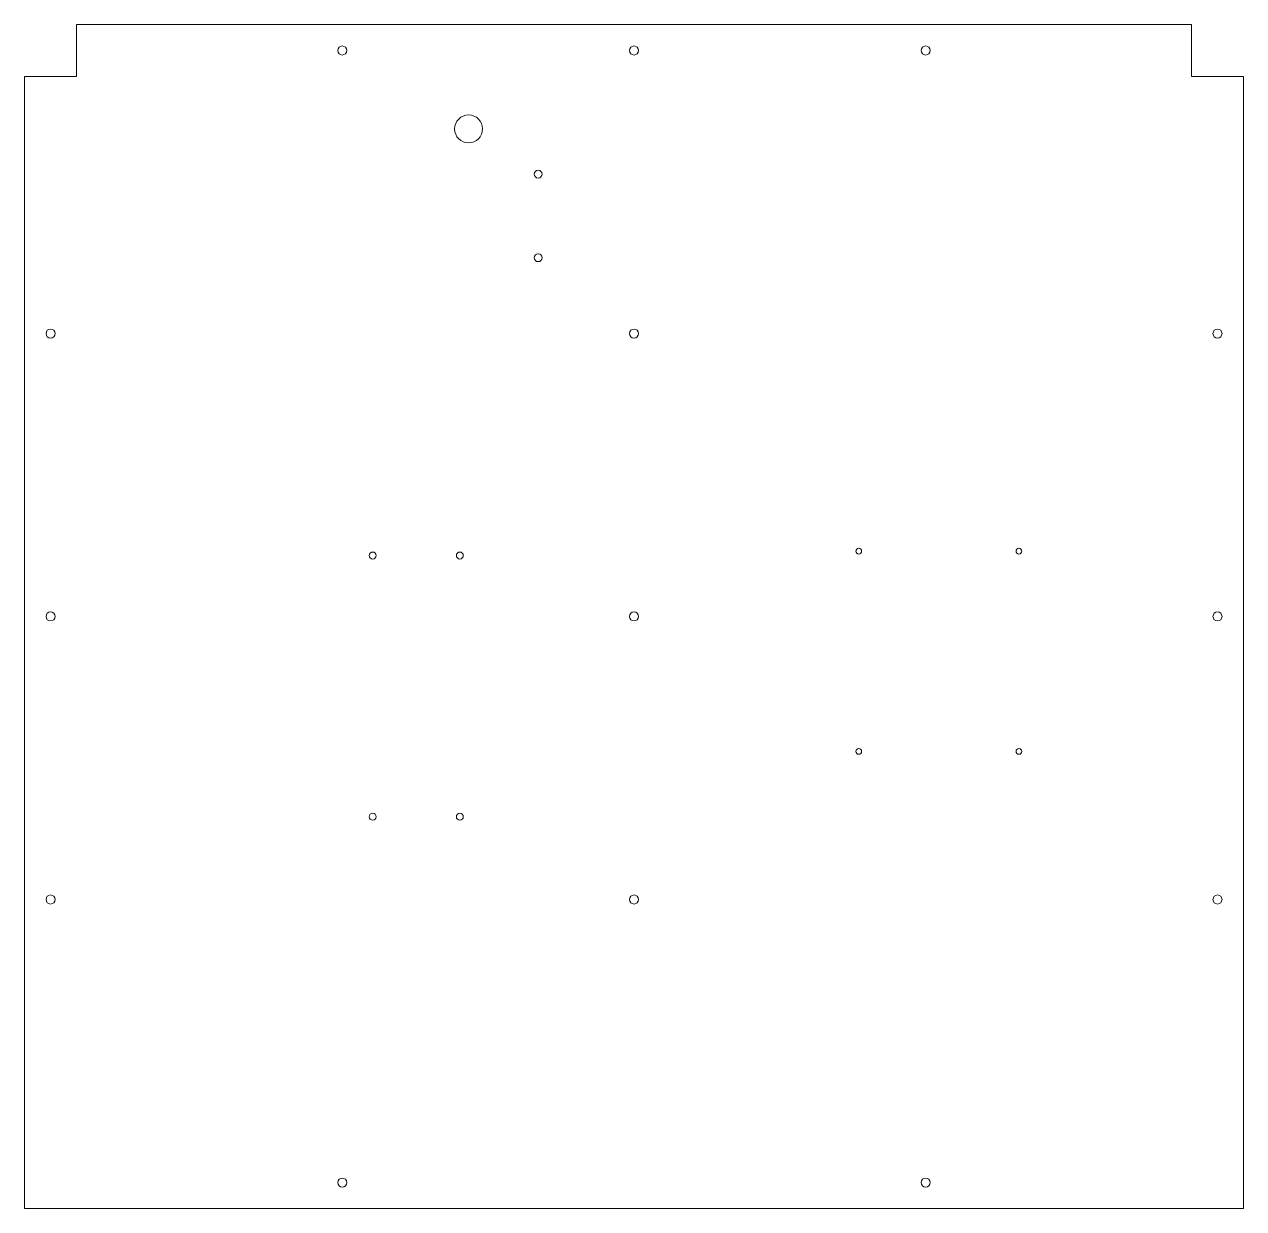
# Model space of a CAD drawing. Header units: inches. Extents: x -7.7 to 19.8, y -8.4 to 18.4.
import ezdxf

# ---------------------------------------------------------------- set-up
doc = ezdxf.new("R2010")
doc.units = ezdxf.units.IN
doc.header["$MEASUREMENT"] = 0
doc.layers.add('VISIBLE', color=7, linetype='Continuous', lineweight=0)

msp = doc.modelspace()

# ---------------------------------------------------------------- linework, layer by layer
at = {"layer": 'VISIBLE'}
for p, q in [((-6.534, 17.211), (-6.534, 18.393)), ((18.663, 18.393), (-6.534, 18.393)), ((18.663, 17.211), (18.663, 18.393)), ((-7.715, -8.379), (-7.715, 17.211)), ((-7.715, 17.211), (-6.534, 17.211)), ((19.844, 17.211), (18.663, 17.211)), ((19.844, -8.379), (19.844, 17.211)), ((19.844, -8.379), (-7.715, -8.379))]:
    msp.add_line(p, q, dxfattribs=at)
for centre, radius in [((2.325, 16.03), 0.315), ((3.899, 15.007), 0.0886), ((3.899, 13.117), 0.0886), ((0.159, 6.385), 0.0787), ((2.128, 6.385), 0.0787), ((11.144, 6.483), 0.065), ((14.766, 6.483), 0.065), ((11.144, 1.956), 0.065), ((14.766, 1.956), 0.065), ((0.159, 0.479), 0.0787), ((2.128, 0.479), 0.0787)]:
    msp.add_circle(centre, radius, dxfattribs=at)
for centre, start, end in [((-0.53, 17.802), 90, 270), ((-0.53, 17.802), 270, 90), ((6.065, 17.802), 90, 270), ((6.065, 17.802), 270, 90), ((12.659, 17.802), 90, 270), ((12.659, 17.802), 270, 90), ((-7.124, 11.404), 90, 270), ((-7.124, 11.404), 270, 90), ((6.065, 11.404), 90, 270), ((6.065, 11.404), 270, 90), ((19.254, 11.404), 90, 270), ((19.254, 11.404), 270, 90), ((-7.124, 5.007), 90, 270), ((-7.124, 5.007), 270, 90), ((6.065, 5.007), 90, 270), ((6.065, 5.007), 270, 90), ((19.254, 5.007), 90, 270), ((19.254, 5.007), 270, 90), ((-7.124, -1.391), 90, 270), ((-7.124, -1.391), 270, 90), ((6.065, -1.391), 90, 270), ((6.065, -1.391), 270, 90), ((19.254, -1.391), 90, 270), ((19.254, -1.391), 270, 90), ((-0.53, -7.789), 90, 270), ((-0.53, -7.789), 270, 90), ((12.659, -7.789), 90, 270), ((12.659, -7.789), 270, 90)]:
    msp.add_arc(centre, 0.102, start, end, dxfattribs=at)

doc.saveas('drawing.dxf')
